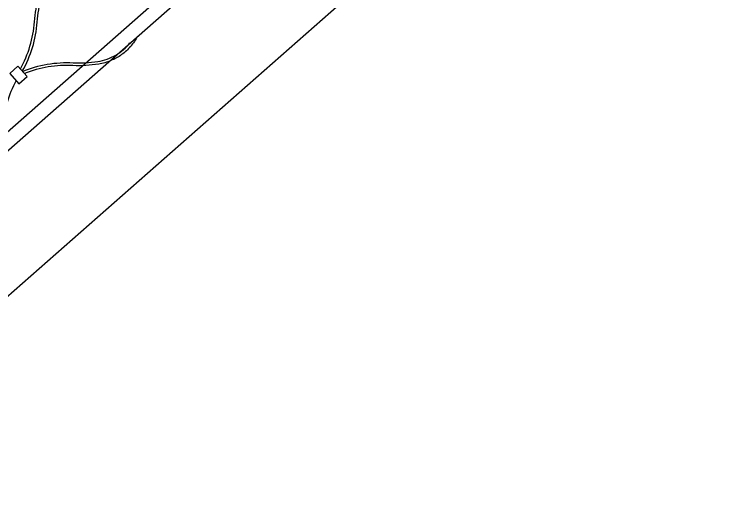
# Model space of a CAD drawing. Header units: millimetres. Extents: x 832728086 to 834530684, y 817551485 to 818349469.
# Drawn here: x 834420735.6 to 834421131.8, y 817818410.2 to 817818676.2 of the extents above; entities that cross this region are included whole.
import ezdxf

# ---------------------------------------------------------------- set-up
doc = ezdxf.new("R2010")
doc.units = ezdxf.units.MM
doc.header["$LTSCALE"] = 100
doc.layers.add('056-Railing-l', color=6, linetype='Continuous', lineweight=25)
doc.layers.add('A-COLS', color=3, linetype='Continuous')
doc.layers.add('mesh- l', color=8, linetype='Continuous')

msp = doc.modelspace()

# ---------------------------------------------------------------- linework, layer by layer
at = {"layer": '056-Railing-l'}
for points in [[(834419902.8527, 817817881.3366), (834421009.8148, 817818855.5461)], [(834419908.138, 817817875.3311), (834421015.1, 817818849.5406)]]:
    msp.add_lwpolyline(points, dxfattribs=at)
at = {"layer": 'A-COLS'}
msp.add_line((834424152.0256, 817821529.0111, 0.0052), (834419835.8825, 817817730.4819, 0.0052), dxfattribs=at)
at = {"layer": 'mesh- l'}
for points in [[(834420738.9659, 817818645.6756, 0.05501314), (834420744.3274, 817818658.3719, 0.05502564), (834420746.791, 817818671.9319, -0.05608013), (834420749.3925, 817818686.082, -0.05606721), (834420755.073, 817818699.3005)], [(834420740.0385, 817818644.4568, 0.05606721), (834420745.719, 817818657.6752, 0.05608013), (834420748.3205, 817818671.8254, -0.05502564), (834420750.7841, 817818685.3854, -0.05501314), (834420756.1456, 817818698.0817)], [(834420804.2079, 817818663.9394, -0.05861222), (834420800.401, 817818658.2897, -0.05918417), (834420795.3824, 817818653.6839, -0.02931437), (834420792.4856, 817818651.8447, -0.02849813), (834420789.3957, 817818650.3517, -0.02885982), (834420786.0502, 817818649.1855, -0.02750146), (834420782.5943, 817818648.4028, -0.0280161), (834420775.4346, 817818647.5996, -0.02801983), (834420768.23, 817818647.6019, 0.05502888), (834420754.4682, 817818646.8636, 0.05501523), (834420741.1987, 817818643.1416)], [(834420740.1246, 817818644.3591, -0.05606931), (834420753.9522, 817818648.3318, -0.05608344), (834420768.3169, 817818649.1328, 0.02749376), (834420775.2179, 817818649.1233, 0.02749016), (834420782.0783, 817818649.871, 0.04358453), (834420787.2757, 817818651.2017, 0.04703204), (834420792.1455, 817818653.4454, 0.04662132), (834420796.3687, 817818656.4536, 0.04736718), (834420799.9555, 817818660.197)], [(834420736.6085, 817818639.2754, 0.05599537), (834420731.4591, 817818626.7239, 0.05505305), (834420729.1975, 817818613.3441, -0.01031216), (834420728.993, 817818610.7301, -0.0103492), (834420728.6806, 817818608.1267)]]:
    msp.add_lwpolyline(points, format="xyb", dxfattribs=at)
msp.add_lwpolyline([(834420733.1155, 817818643.2413), (834420738.1796, 817818637.4871), (834420742.6838, 817818641.451), (834420737.6196, 817818647.2053)], close=True, dxfattribs=at)

doc.saveas('drawing.dxf')
